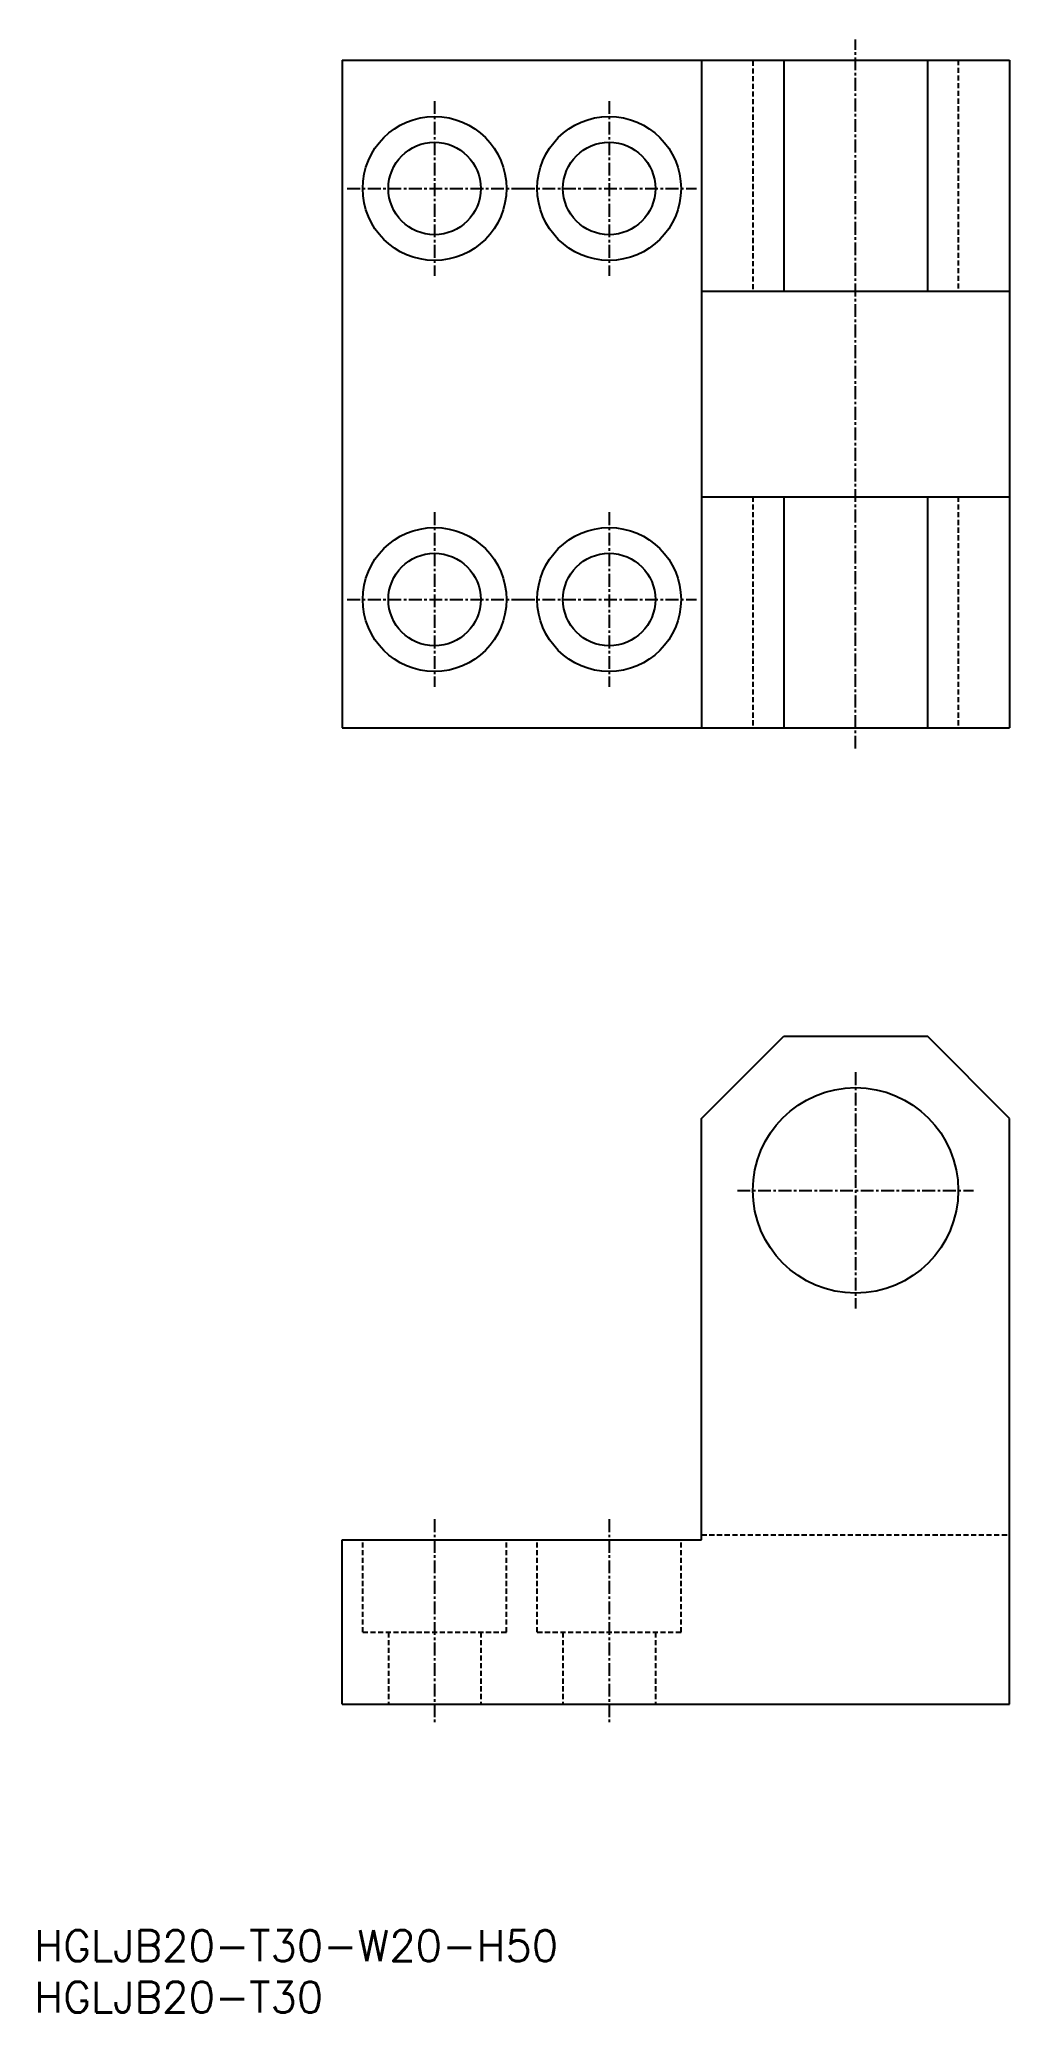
# Model space of a CAD drawing. Extents: x 1 to 95, y 0 to 192.
import ezdxf

# ---------------------------------------------------------------- set-up
doc = ezdxf.new("R2010")
doc.units = 0
doc.linetypes.add('CENTER', pattern=[2, 1.25, -0.25, 0.25, -0.25])
doc.linetypes.add('DASHED', pattern=[0.75, 0.5, -0.25])
doc.layers.get('0').update_dxf_attribs({"linetype": 'CONTINUOUS'})
doc.layers.add('CENTER', color=1, linetype='CENTER')
doc.styles.get("Standard").update_dxf_attribs({"font": 'txt.shx'})

# ---------------------------------------------------------------- blocks, each defined once
blk = doc.blocks.new('*U16')
at = {"color": 7, "linetype": 'CONTINUOUS'}
blk.add_text('HGLJB20-T30', height=3, dxfattribs=at).set_placement((0, 0))
blk = doc.blocks.new('*U17')
at = {"color": 7, "linetype": 'CONTINUOUS'}
blk.add_text('HGLJB20-T30-W20-H50', height=3, dxfattribs=at).set_placement((0, 5))

msp = doc.modelspace()

# ---------------------------------------------------------------- linework, layer by layer
at = {"color": 7, "linetype": 'CONTINUOUS'}
for p, q in [((30, 190), (95, 190)), ((30, 190), (30, 125)), ((65, 190), (65, 125)), ((73, 190), (73, 167.5)), ((87, 190), (87, 167.5)), ((95, 190), (95, 125)), ((65, 167.5), (95, 167.5)), ((65, 147.5), (95, 147.5)), ((73, 147.5), (73, 125)), ((87, 147.5), (87, 125)), ((30, 125), (95, 125)), ((65, 87), (73, 95)), ((73, 95), (87, 95)), ((95, 87), (87, 95)), ((65, 46), (65, 87)), ((95, 30), (95, 87)), ((30, 46), (65, 46)), ((30, 30), (30, 46)), ((30, 30), (95, 30))]:
    msp.add_line(p, q, dxfattribs=at)
at = {"color": 3, "linetype": 'DASHED'}
for p, q in [((70, 189.94), (70, 167.5)), ((90, 190), (90, 167.5)), ((70, 147.5), (70, 124.94)), ((90, 147.5), (90, 125)), ((65, 46.5), (95, 46.5)), ((32, 37), (32, 46)), ((46, 37), (46, 46)), ((49, 37), (49, 46)), ((63, 37), (63, 46)), ((32, 37), (46, 37)), ((34.5, 37), (34.5, 30)), ((43.5, 37), (43.5, 30)), ((49, 37), (63, 37)), ((51.5, 37), (51.5, 30)), ((60.5, 37), (60.5, 30))]:
    msp.add_line(p, q, dxfattribs=at)
at = {"color": 7, "linetype": 'CONTINUOUS'}
for centre, radius in [((39, 177.5), 7), ((56, 177.5), 7), ((39, 177.5), 4.5), ((56, 177.5), 4.5), ((39, 137.5), 7), ((56, 137.5), 7), ((39, 137.5), 4.5), ((56, 137.5), 4.5), ((80, 80), 10)]:
    msp.add_circle(centre, radius, dxfattribs=at)
at = {"layer": 'CENTER', "color": 1, "linetype": 'CENTER'}
for p, q in [((80, 123), (80, 192)), ((39, 186), (39, 169)), ((56, 186), (56, 169)), ((30.5, 177.5), (47.5, 177.5)), ((47.5, 177.5), (64.5, 177.5)), ((39, 146), (39, 129)), ((56, 146), (56, 129)), ((30.5, 137.5), (47.5, 137.5)), ((47.5, 137.5), (64.5, 137.5)), ((80, 91.5), (80, 68.5)), ((68.5, 80), (91.5, 80)), ((39, 48), (39, 28)), ((56, 48), (56, 28))]:
    msp.add_line(p, q, dxfattribs=at)

# ---------------------------------------------------------------- block references
at = {"color": 7, "linetype": 'CONTINUOUS'}
for name in ['*U17', '*U16']:
    msp.add_blockref(name, (0, 0), dxfattribs=at)

doc.saveas('drawing.dxf')
